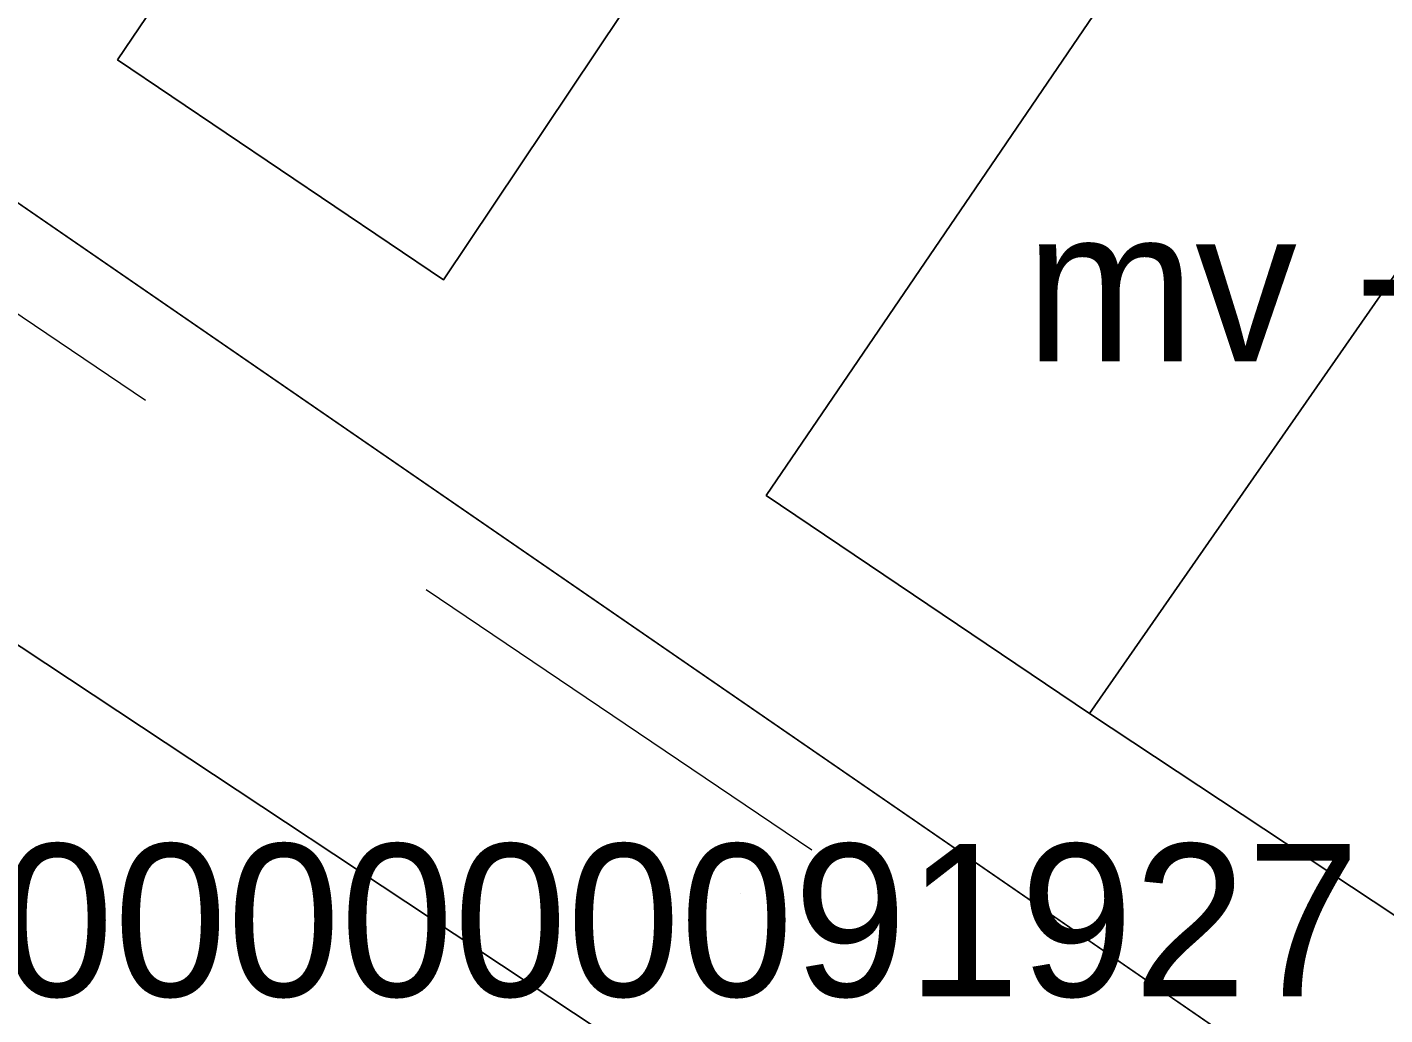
# Model space of a CAD drawing. Header units: metres. Extents: x 0 to 105485, y 0 to 425721.
# Drawn here: x 104658.2 to 104666.23, y 425231.81 to 425237.64 of the extents above; entities that cross this region are included whole.
import ezdxf
from ezdxf.enums import TextEntityAlignment as Align

# ---------------------------------------------------------------- set-up
doc = ezdxf.new("R2010")
doc.units = ezdxf.units.M
doc.header["$MEASUREMENT"] = 0
doc.linetypes.add('KG-PERCEEL-SO', pattern=[19, 5.5, -4, 5.5, -4])
for name, color, linetype, lineweight in [('B-XX-GK-KADEMUUR-G', 150, 'Continuous', 18), ('B-XX-IE-MEUBILAIR_WATERWEGMEUBILAIR-G', 150, 'Continuous', 18), ('B-XX-KG-GRENS_PERCEEL-G', 150, 'KG-PERCEEL-SO', 18), ('B-XX-MO-ONDERZOEK_SONDERING-T', 90, 'Continuous', 18), ('B-XX-OG-WATER_HAVEN-G', 170, 'Continuous', 18), ('B-XX-VH-OPENVERHARDING-G', 90, 'Continuous', 18)]:
    doc.layers.add(name, color=color, linetype=linetype, lineweight=lineweight)

msp = doc.modelspace()

# ---------------------------------------------------------------- linework, layer by layer
at = {"layer": 'B-XX-GK-KADEMUUR-G', "ltscale": 0.5}
msp.add_lwpolyline([(104656.653, 425237.635), (104645.067, 425225.027), (104633.832, 425212.744), (104630.988, 425209.689), (104630, 425208.5949), (104630, 425207.8948), (104655.534, 425235.724), (104669.156, 425226.719), (104683.563, 425217.04), (104694.868, 425209.36), (104693.117, 425204.476), (104685.019, 425181.946), (104684.636, 425182.153), (104673.2142, 425150), (104682.3119, 425150), (104686.323, 425173.241), (104687.603, 425180.661), (104686.578, 425181.02), (104695.148, 425204.934), (104695.964, 425207.146), (104696.101, 425207.506), (104697.258, 425210.559), (104683.724, 425219.219), (104669.77, 425228.608)], close=True, dxfattribs=at)
at = {"layer": 'B-XX-IE-MEUBILAIR_WATERWEGMEUBILAIR-G', "color": 0, "true_color": 0x604a38}
msp.add_polyline3d([(104662.421, 425232.527, 1.5333), (104662.421, 425232.527, 3.0333)], dxfattribs=at)
at = {"layer": 'B-XX-KG-GRENS_PERCEEL-G', "ltscale": 0.5, "flags": 128}
msp.add_lwpolyline([(104656.624, 425236.978), (104675.459, 425224.276), (104696.915, 425209.952), (104697.774, 425209.408)], dxfattribs=at)
at = {"layer": 'B-XX-OG-WATER_HAVEN-G', "ltscale": 0.5}
msp.add_lwpolyline([(104630, 425150), (104673.2142, 425150), (104684.636, 425182.153), (104685.019, 425181.946), (104693.117, 425204.476), (104694.868, 425209.36), (104683.563, 425217.04), (104669.156, 425226.719), (104655.534, 425235.724), (104630, 425207.8948)], close=True, dxfattribs=at)
at = {"layer": 'B-XX-VH-OPENVERHARDING-G', "ltscale": 0.5}
for points in [[(104653.122, 425243.318), (104654.582, 425241.952), (104655.854, 425240.732), (104655.556, 425240.422), (104656.653, 425237.635), (104669.77, 425228.608)], [(104663.819, 425240.86), (104660.665, 425236.152), (104658.739, 425237.451), (104659.209, 425238.146)], [(104666.415, 425232.314), (104664.481, 425233.591), (104662.572, 425234.878), (104665.773, 425239.575)]]:
    msp.add_lwpolyline(points, dxfattribs=at)
for points in [[(104661.896, 425242.124), (104659.209, 425238.146), (104658.739, 425237.451), (104660.665, 425236.152), (104663.819, 425240.86)], [(104664.481, 425233.591), (104667.745, 425238.279), (104665.773, 425239.575), (104662.572, 425234.878)], [(104664.481, 425233.591), (104666.415, 425232.314), (104669.638, 425237.034), (104667.745, 425238.279)]]:
    msp.add_lwpolyline(points, close=True, dxfattribs=at)

# ---------------------------------------------------------------- texts
at = {"layer": 'B-XX-MO-ONDERZOEK_SONDERING-T', "color": 10, "lineweight": 18}
for s, p in [('mv +2,37 · 25,2 m', (104668.97, 425236.12)), ('CPT000000091927', (104660.86, 425232.37))]:
    msp.add_text(s, height=0.9, dxfattribs=at).set_placement(p, align=Align.MIDDLE_CENTER)

doc.saveas('drawing.dxf')
